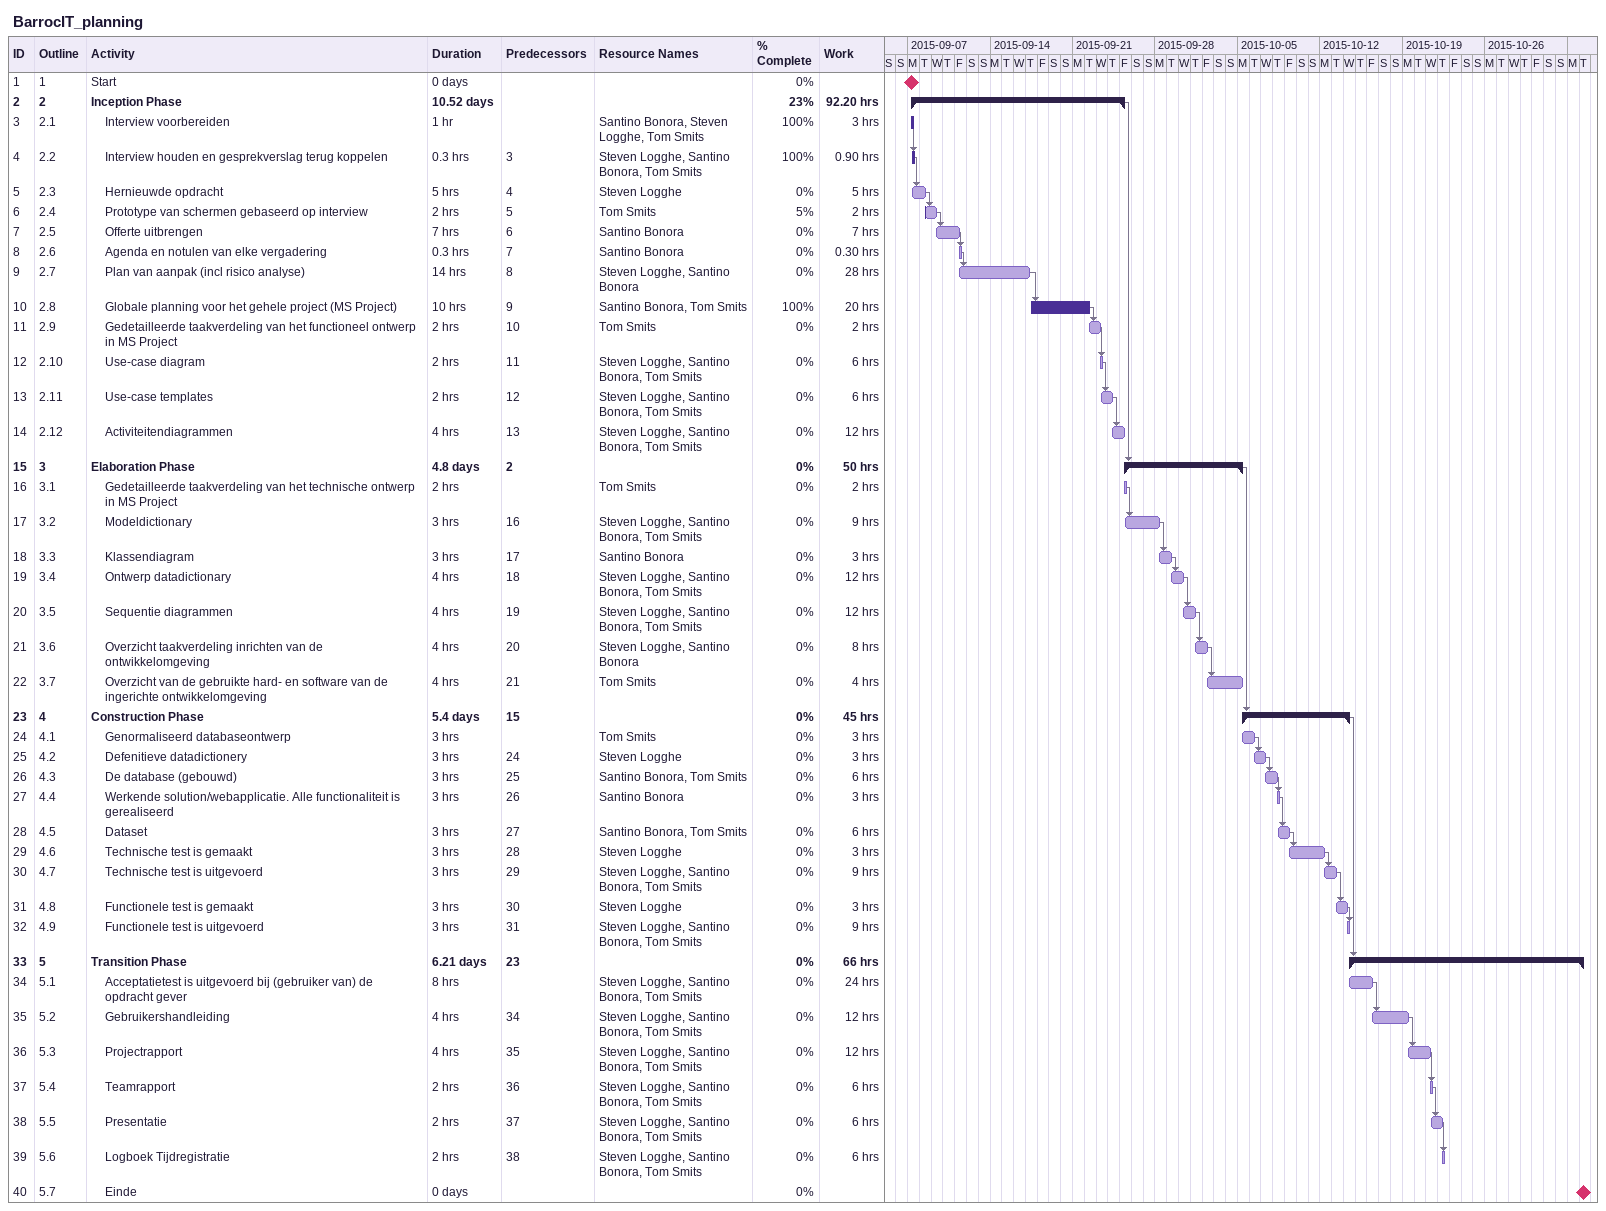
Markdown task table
BarrocIT_planning

| ID | WBS | Task | Duration | Start | Finish | Predecessors | Resources | % complete | Work (h) |
|---|---|---|---|---|---|---|---|---|---|
| 1 | 1 | Start | 0d | 2015-09-07 | 2015-09-07 |  |  | 0 |  |
| 2 | 2 | **Inception Phase** | 10.52d | 2015-09-07 | 2015-09-25 |  |  | 23 | 92.20 |
| 3 | 2.1 | Interview voorbereiden | 1h | 2015-09-07 | 2015-09-07 |  | Santino Bonora, Steven Logghe, Tom Smits | 100 | 3 |
| 4 | 2.2 | Interview houden en gesprekverslag terug koppelen | 0.3h | 2015-09-07 | 2015-09-07 | 3 | Steven Logghe, Santino Bonora, Tom Smits | 100 | 0.90 |
| 5 | 2.3 | Hernieuwde opdracht | 5h | 2015-09-07 | 2015-09-08 | 4 | Steven Logghe | 0 | 5 |
| 6 | 2.4 | Prototype van schermen gebaseerd op interview | 2h | 2015-09-08 | 2015-09-09 | 5 | Tom Smits | 5 | 2 |
| 7 | 2.5 | Offerte uitbrengen | 7h | 2015-09-09 | 2015-09-11 | 6 | Santino Bonora | 0 | 7 |
| 8 | 2.6 | Agenda en notulen van elke vergadering | 0.3h | 2015-09-11 | 2015-09-11 | 7 | Santino Bonora | 0 | 0.30 |
| 9 | 2.7 | Plan van aanpak (incl risico analyse) | 14h | 2015-09-11 | 2015-09-17 | 8 | Steven Logghe, Santino Bonora | 0 | 28 |
| 10 | 2.8 | Globale planning voor het gehele project (MS Project) | 10h | 2015-09-17 | 2015-09-22 | 9 | Santino Bonora, Tom Smits | 100 | 20 |
| 11 | 2.9 | Gedetailleerde taakverdeling van het functioneel ontwerp in MS Project | 2h | 2015-09-22 | 2015-09-23 | 10 | Tom Smits | 0 | 2 |
| 12 | 2.10 | Use-case diagram | 2h | 2015-09-23 | 2015-09-23 | 11 | Steven Logghe, Santino Bonora, Tom Smits | 0 | 6 |
| 13 | 2.11 | Use-case templates | 2h | 2015-09-23 | 2015-09-24 | 12 | Steven Logghe, Santino Bonora, Tom Smits | 0 | 6 |
| 14 | 2.12 | Activiteitendiagrammen | 4h | 2015-09-24 | 2015-09-25 | 13 | Steven Logghe, Santino Bonora, Tom Smits | 0 | 12 |
| 15 | 3 | **Elaboration Phase** | 4.8d | 2015-09-25 | 2015-10-05 | 2 |  | 0 | 50 |
| 16 | 3.1 | Gedetailleerde taakverdeling van het technische ontwerp in MS Project | 2h | 2015-09-25 | 2015-09-25 |  | Tom Smits | 0 | 2 |
| 17 | 3.2 | Modeldictionary | 3h | 2015-09-25 | 2015-09-28 | 16 | Steven Logghe, Santino Bonora, Tom Smits | 0 | 9 |
| 18 | 3.3 | Klassendiagram | 3h | 2015-09-28 | 2015-09-29 | 17 | Santino Bonora | 0 | 3 |
| 19 | 3.4 | Ontwerp datadictionary | 4h | 2015-09-29 | 2015-09-30 | 18 | Steven Logghe, Santino Bonora, Tom Smits | 0 | 12 |
| 20 | 3.5 | Sequentie diagrammen | 4h | 2015-09-30 | 2015-10-01 | 19 | Steven Logghe, Santino Bonora, Tom Smits | 0 | 12 |
| 21 | 3.6 | Overzicht taakverdeling inrichten van de ontwikkelomgeving | 4h | 2015-10-01 | 2015-10-02 | 20 | Steven Logghe, Santino Bonora | 0 | 8 |
| 22 | 3.7 | Overzicht van de gebruikte hard- en software van de ingerichte ontwikkelomgeving | 4h | 2015-10-02 | 2015-10-05 | 21 | Tom Smits | 0 | 4 |
| 23 | 4 | **Construction Phase** | 5.4d | 2015-10-05 | 2015-10-14 | 15 |  | 0 | 45 |
| 24 | 4.1 | Genormaliseerd databaseontwerp | 3h | 2015-10-05 | 2015-10-06 |  | Tom Smits | 0 | 3 |
| 25 | 4.2 | Defenitieve datadictionery | 3h | 2015-10-06 | 2015-10-07 | 24 | Steven Logghe | 0 | 3 |
| 26 | 4.3 | De database (gebouwd) | 3h | 2015-10-07 | 2015-10-08 | 25 | Santino Bonora, Tom Smits | 0 | 6 |
| 27 | 4.4 | Werkende solution/webapplicatie. Alle functionaliteit is gerealiseerd | 3h | 2015-10-08 | 2015-10-08 | 26 | Santino Bonora | 0 | 3 |
| 28 | 4.5 | Dataset | 3h | 2015-10-08 | 2015-10-09 | 27 | Santino Bonora, Tom Smits | 0 | 6 |
| 29 | 4.6 | Technische test is gemaakt | 3h | 2015-10-09 | 2015-10-12 | 28 | Steven Logghe | 0 | 3 |
| 30 | 4.7 | Technische test is uitgevoerd | 3h | 2015-10-12 | 2015-10-13 | 29 | Steven Logghe, Santino Bonora, Tom Smits | 0 | 9 |
| 31 | 4.8 | Functionele test is gemaakt | 3h | 2015-10-13 | 2015-10-14 | 30 | Steven Logghe | 0 | 3 |
| 32 | 4.9 | Functionele test is uitgevoerd | 3h | 2015-10-14 | 2015-10-14 | 31 | Steven Logghe, Santino Bonora, Tom Smits | 0 | 9 |
| 33 | 5 | **Transition Phase** | 6.21d | 2015-10-14 | 2015-11-03 | 23 |  | 0 | 66 |
| 34 | 5.1 | Acceptatietest is uitgevoerd bij (gebruiker van) de opdracht gever | 8h | 2015-10-14 | 2015-10-16 |  | Steven Logghe, Santino Bonora, Tom Smits | 0 | 24 |
| 35 | 5.2 | Gebruikershandleiding | 4h | 2015-10-16 | 2015-10-19 | 34 | Steven Logghe, Santino Bonora, Tom Smits | 0 | 12 |
| 36 | 5.3 | Projectrapport | 4h | 2015-10-19 | 2015-10-21 | 35 | Steven Logghe, Santino Bonora, Tom Smits | 0 | 12 |
| 37 | 5.4 | Teamrapport | 2h | 2015-10-21 | 2015-10-21 | 36 | Steven Logghe, Santino Bonora, Tom Smits | 0 | 6 |
| 38 | 5.5 | Presentatie | 2h | 2015-10-21 | 2015-10-22 | 37 | Steven Logghe, Santino Bonora, Tom Smits | 0 | 6 |
| 39 | 5.6 | Logboek Tijdregistratie | 2h | 2015-10-22 | 2015-10-22 | 38 | Steven Logghe, Santino Bonora, Tom Smits | 0 | 6 |
| 40 | 5.7 | Einde | 0d | 2015-11-03 | 2015-11-03 |  |  | 0 |  |
